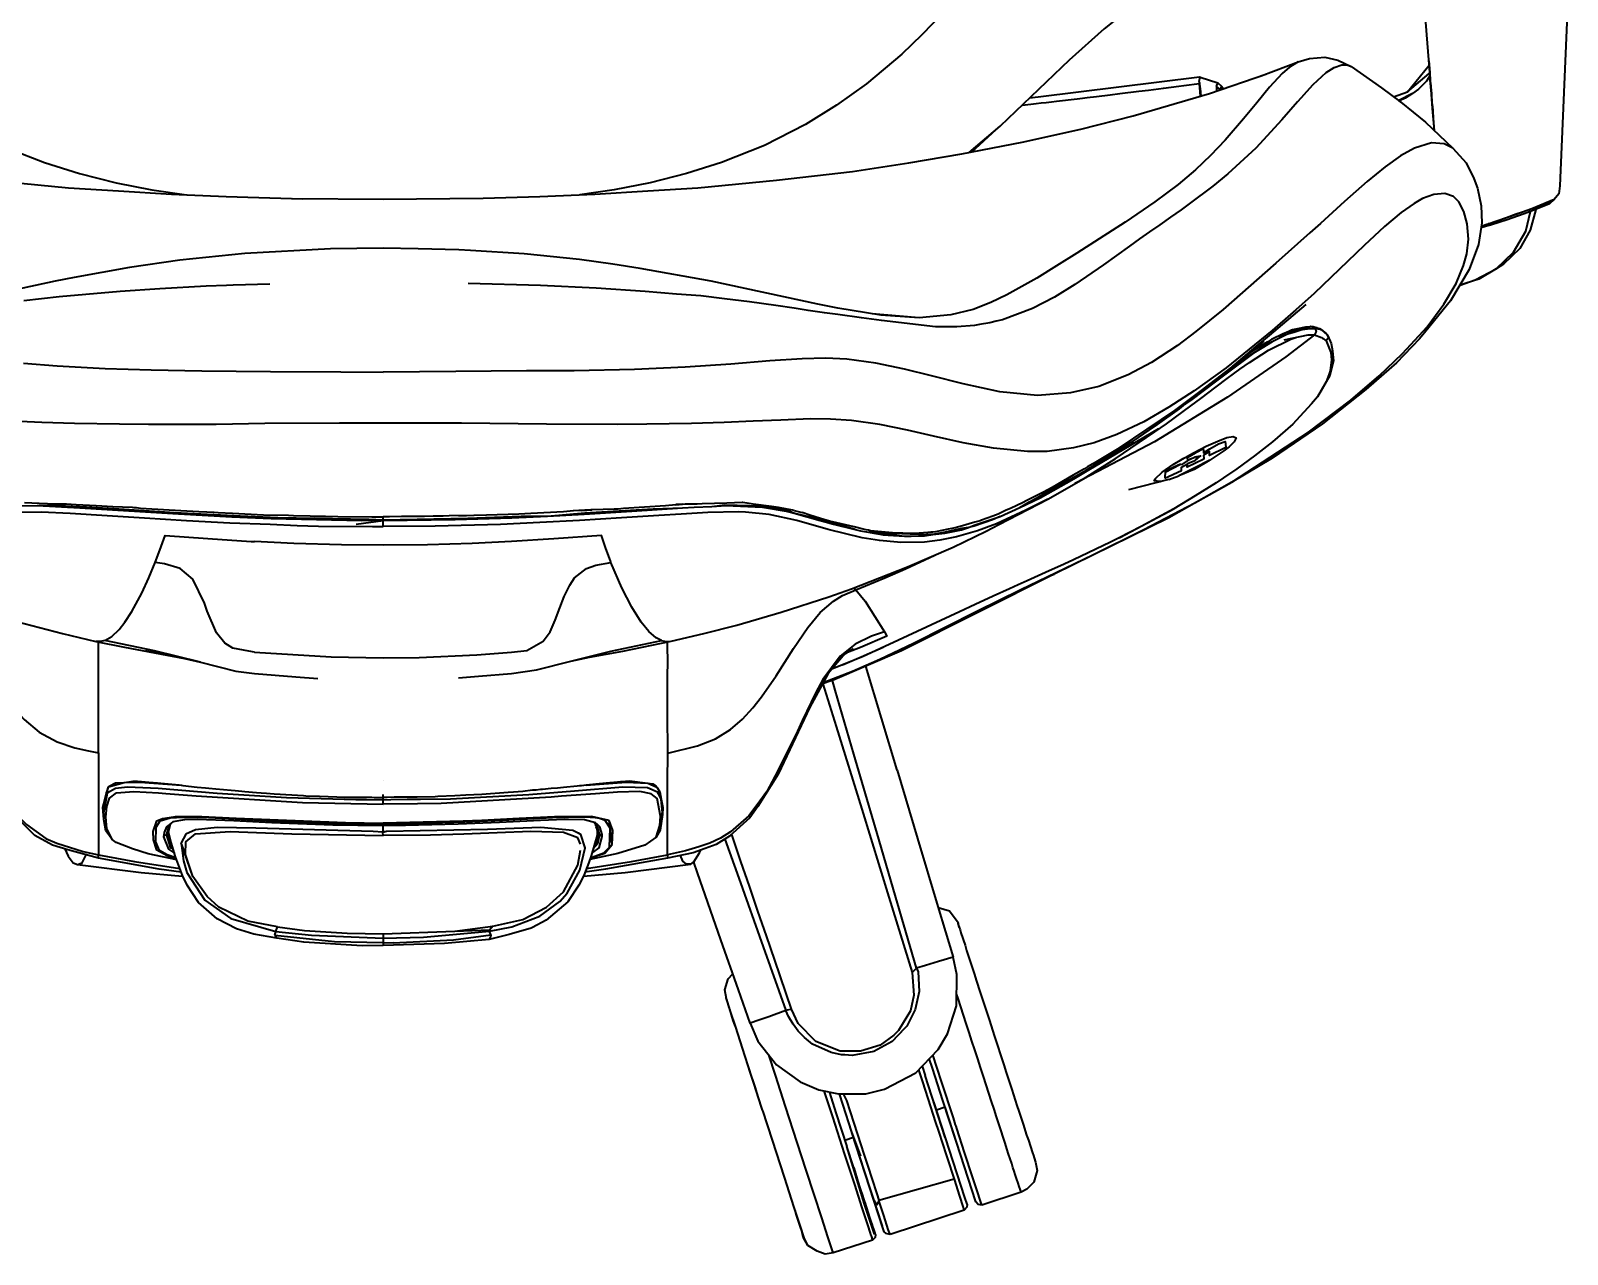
# Model space of a CAD drawing. Header units: inches. Extents: x -374 to 377, y -395 to 394.
# Drawn here: x -111.7 to 243.9, y -395.4 to -112.3 of the extents above; entities that cross this region are included whole.
import ezdxf

# ---------------------------------------------------------------- set-up
doc = ezdxf.new("R2010")
doc.units = ezdxf.units.IN
doc.header["$MEASUREMENT"] = 0
doc.layers.add('Lager 1', color=7, linetype='Continuous')

msp = doc.modelspace()

# ---------------------------------------------------------------- linework, layer by layer
at = {"layer": 'Lager 1', "color": 7, "lineweight": 35}
for points in [[(115.28, -89.48), (108.92, -97.42), (101.81, -105.66), (94.52, -113.24), (89.88, -117.66), (81.7, -124.52), (74.78, -129.51), (67.57, -133.98), (58.1, -138.82), (48.17, -142.76), (40.03, -145.32), (31.61, -147.43), (23.34, -149.06), (15.35, -150.24)], [(143.77, -106.18), (136.68, -111.8), (128.63, -119.05), (112.67, -134.36)], [(213.12, -135.4), (210.68, -104.43)], [(243.87, -108.47), (242.15, -148.17), (241.9, -150.03), (240.84, -151.33)], [(-153.24, -114.87), (-145.38, -121.86), (-138.63, -127.09), (-131.56, -131.82), (-124.17, -136.02), (-116.48, -139.66), (-108.51, -142.77), (-100.39, -145.32), (-91.95, -147.44), (-83.72, -149.05), (-75.69, -150.24)], [(181.62, -119.46), (179.62, -120.71), (177.89, -122.18), (174.96, -125.35), (172, -128.97), (168.97, -132.63), (164.69, -137.59), (161.31, -141.12), (157.8, -144.47), (153.84, -147.81), (148.42, -151.87), (141.54, -156.57), (135.56, -160.43), (130.37, -163.73), (125.7, -166.68), (121.13, -169.49), (114.16, -173.41), (110.45, -175.18), (106.35, -176.76), (101.2, -178.03), (93.91, -178.73)], [(173.04, -122.71), (181.62, -119.46)], [(181.62, -119.46), (184.24, -118.66), (187.76, -118.41), (190.74, -119.05), (193.87, -120.51)], [(183.59, -126.29), (185.06, -124.71), (188.11, -121.9), (189.94, -120.76), (191.68, -120.14), (192.91, -120.14), (193.87, -120.51)], [(193.87, -120.51), (200.88, -125.51), (205.39, -128.78), (211.04, -133.45), (217.42, -139.45)], [(206.93, -126.4), (211.92, -120.26)], [(211.85, -119.26), (212.03, -121.91), (212.03, -121.91), (212.04, -122.06), (212.16, -123.63)], [(-234.5, -122.34), (-221.42, -126.79), (-203.76, -131.98), (-191.67, -135.07), (-178.11, -138.07), (-164.11, -140.77), (-151.89, -142.82), (-138.79, -144.82), (-121.21, -146.84), (-103.01, -148.6), (-91.43, -149.35), (-79.17, -150.09), (-66.48, -150.63), (-48.81, -151.18)], [(-30.18, -151.28), (-7.04, -151.01), (6.12, -150.63), (18.81, -150.09), (31.06, -149.35), (42.65, -148.6), (60.85, -146.84), (78.43, -144.82), (91.52, -142.82), (103.75, -140.77), (117.74, -138.07), (131.3, -135.07), (143.39, -131.98), (161.05, -126.79), (174.14, -122.34)], [(158.76, -123.04), (121.39, -127.65), (119.44, -127.87)], [(158.75, -124.27), (158.71, -123.9), (158.95, -122.99), (162.97, -124.34)], [(158.75, -124.27), (158.78, -124.57), (158.83, -125.16), (158.88, -125.65), (159.04, -127.38)], [(158.75, -124.48), (158.75, -124.27)], [(158.95, -122.99), (158.76, -123.04)], [(158.92, -123.1), (158.76, -123.04)], [(162.68, -125.13), (162.97, -124.34)], [(162.97, -124.34), (163.96, -125.14)], [(206.93, -126.4), (211.93, -122.15), (212.03, -121.91)], [(212.09, -122.73), (211.32, -123.9), (209.43, -125.75), (208.03, -126.76)], [(212.16, -123.63), (212.09, -122.31)], [(212.35, -126.13), (212.16, -123.63)], [(212.17, -123.76), (212.63, -130.28)], [(212.24, -124.23), (212.35, -126.13)], [(117.77, -129.47), (121, -129.1), (122.15, -128.97), (123.31, -128.84), (124.48, -128.7), (125.66, -128.57), (130.48, -128), (131.66, -127.86), (132.75, -127.73), (134.9, -127.47), (138.11, -127.08), (140.29, -126.82), (144.73, -126.27), (146.99, -125.99), (150.44, -125.55), (153.96, -125.11), (155.15, -124.96), (158.75, -124.48)], [(159.03, -127.38), (158.75, -124.48)], [(159.04, -127.38), (158.78, -124.57)], [(163.57, -125.89), (162.68, -125.13)], [(162.68, -125.13), (162.72, -126.22)], [(163.57, -125.89), (163.96, -125.14)], [(163.84, -125.44), (163.57, -125.89)], [(163.96, -125.14), (163.84, -125.44)], [(163.84, -125.44), (164.07, -125.76)], [(163.88, -125.82), (163.84, -125.44)], [(163.96, -125.14), (164.32, -125.68)], [(181.41, -128.75), (182.33, -127.72), (183.59, -126.29)], [(203.66, -127.53), (206.93, -126.4)], [(208.03, -126.76), (204.88, -128.41)], [(208.03, -126.76), (206.33, -127.87), (205.01, -128.47), (205.39, -128.78), (204.98, -128.48)], [(212.35, -125.67), (212.63, -130.28)], [(181.41, -128.75), (177.81, -132.89), (171.81, -139.4), (165.33, -145.38), (161.82, -148.23), (156.41, -152.36), (154.51, -153.69), (152.05, -155.44), (149.59, -157.19), (147.21, -158.81), (144.88, -160.44), (142.59, -162.09), (136.57, -166.42), (129.95, -170.99), (125.19, -173.95), (120.14, -176.55), (113.19, -179.18), (111.74, -179.51), (110.27, -179.86), (107.82, -180.25), (106.7, -180.5), (102.58, -180.8), (97.65, -180.77), (85.16, -179.36), (80.51, -178.7), (75.09, -177.9), (71.98, -177.53), (68.21, -177.03), (64.99, -176.45), (60.71, -175.84), (54.6, -174.97), (48.86, -174.29), (43.38, -173.63), (37.72, -173.2), (30.51, -172.58), (19.16, -171.83), (6.26, -171.23), (-10.51, -170.77)], [(212.63, -130.28), (213.06, -135.35)], [(212.66, -129.65), (212.93, -133.69)], [(112.58, -134.37), (105.35, -140.46)], [(112.58, -134.37), (105.98, -140.34)], [(112.67, -134.36), (112.58, -134.29)], [(217.42, -139.45), (215.42, -138.43), (212.43, -138.2), (208.54, -139.4), (205.26, -141.23), (201.71, -143.74), (197.58, -147.14), (192.32, -151.81), (186.75, -156.85), (184.3, -159.03), (176.42, -166.08), (164.23, -176.78), (157.94, -181.9), (153.66, -185.09), (147.65, -189.06), (142.25, -191.89), (135.47, -194.58), (128.88, -196.09), (121.27, -196.65), (112.59, -195.8), (104.09, -194.01), (96.74, -192.14), (90.46, -190.59), (83.83, -189.18), (77.16, -188.31), (72.3, -188.06), (66.81, -188.18), (59.35, -188.69), (50.31, -189.44), (39.73, -190.13), (28.04, -190.65), (14.07, -190.94), (3.01, -191), (-13.36, -191.15), (-30.18, -191.3)], [(217.42, -139.45), (220.46, -142.85), (222.27, -146.43), (223.12, -148.69), (223.91, -152.77), (224.1, -156.74), (223.31, -161.75), (221.15, -167.52), (216.88, -174.81), (211.18, -181.76), (209.67, -183.53), (204.33, -189.16), (197.29, -195.31), (187.2, -203.25), (175.58, -211.17), (166.25, -216.72)], [(-51.03, -151.11), (-30.18, -151.28)], [(166.25, -216.72), (184, -205.19), (193.8, -197.75), (200.31, -192.16), (205.75, -186.99), (211.43, -180.8), (215.32, -175.52), (218.14, -170.74), (219.85, -166.63), (220.6, -163.89), (221.04, -160.53), (220.74, -156.98), (219.95, -154.08), (218.79, -151.86), (217.54, -150.63), (215.54, -149.91), (213.01, -150.14), (210.39, -151.11), (208.41, -152.25), (205.47, -154.31), (201.6, -157.55), (196.86, -161.94), (191.2, -167.43), (185.3, -173.05), (181.05, -176.89), (175.6, -181.65), (164.9, -190.25), (157.56, -195.6), (151.67, -199.4), (145.87, -202.75), (139.65, -205.7), (134.42, -207.61), (129.6, -208.8), (123.54, -209.61), (118.94, -209.68), (111.1, -208.9), (104.1, -207.61), (97.23, -206.06), (91.16, -204.69), (84.76, -203.41), (78.25, -202.47), (73.4, -202.16), (68.72, -202.11), (61.88, -202.36), (55.47, -202.6), (48.79, -202.9), (41.23, -203.15), (30.83, -203.33), (24.13, -203.42), (7.66, -203.31), (-12.02, -203.11), (-21.61, -203.06), (-30.18, -203.09)], [(240.84, -151.33), (239.75, -152.35), (236.14, -153.78), (233.88, -154.61), (229.94, -156.02)], [(232.04, -154.75), (237.1, -152.85)], [(240.84, -151.33), (235.68, -153.46)], [(235.68, -153.46), (237.1, -152.85)], [(237.1, -152.85), (240.84, -151.33)], [(229.94, -156.02), (226.1, -157.27), (225.15, -157.47), (223.93, -157.84)], [(225.53, -156.96), (232.04, -154.75)], [(232.04, -154.75), (229.17, -155.82), (226.26, -156.8)], [(236.56, -153.62), (235.27, -158.41), (232.86, -162.64), (229.14, -166.32), (227.42, -167.39)], [(227.42, -167.39), (231.41, -163.53), (234.32, -158.62), (235.36, -154.07)], [(235.68, -153.46), (233.51, -154.27), (232.04, -154.75)], [(226.26, -156.8), (224.77, -157.27), (224.4, -157.39), (224.02, -157.51), (223.98, -157.53)], [(223.99, -157.46), (225.53, -156.96)], [(226.26, -156.8), (225.53, -156.96)], [(-30.18, -162.58), (-42.32, -162.73), (-62.18, -163.83), (-77.2, -165.38), (-88.86, -167.08), (-101.65, -169.38), (-106.08, -170.25), (-125.01, -174.3)], [(84.98, -178.07), (75.04, -176.46), (70.47, -175.56), (45.72, -170.25), (29.31, -167.3), (23.02, -166.28), (15.3, -165.21), (2.44, -163.91), (-9.95, -163.1), (-12.65, -163), (-22.07, -162.73), (-30.18, -162.58)], [(-40.51, -170.66)], [(227.42, -167.39), (223.43, -169.74), (219.04, -171.12)], [(219.05, -171.11), (222.56, -169.9), (227.42, -167.39)], [(-56.38, -170.91), (-64.86, -171.17), (-66.43, -171.22), (-71.15, -171.4), (-81.87, -171.98), (-91.03, -172.59), (-98.99, -173.27), (-105.15, -173.84), (-113.32, -174.79)], [(93.91, -178.73), (83.04, -177.75)], [(134.1, -212.47), (140.23, -208.8), (153.03, -200.13), (159.24, -195.54), (165.85, -190.41), (171.89, -185.38), (174.97, -182.79), (183.46, -175.61)], [(93.91, -178.73), (84.98, -178.07)], [(185.05, -180.8), (184.98, -180.81), (184.89, -180.82), (184.8, -180.82), (184.56, -180.75), (184.18, -180.83), (183.32, -180.84), (183.32, -180.84), (181.02, -181.33), (180.32, -181.52), (180.07, -181.58), (180.02, -181.6), (179.42, -181.85), (177.97, -182.49), (177.04, -182.93), (176.68, -183.08), (176.04, -183.39), (175.76, -183.53), (175.51, -183.67), (174.58, -184.23), (173.87, -184.67), (171.51, -186.14), (170.6, -186.72), (168.68, -188.05)], [(182.5, -181.2), (180.72, -181.59)], [(181.97, -181.54), (182.57, -181.41), (184.33, -181.2)], [(182.5, -181.2), (181.97, -181.54)], [(184.33, -181.2), (184.21, -180.89), (182.5, -181.2)], [(184.33, -181.2), (184.74, -181.17), (185.05, -181.21)], [(187.12, -181.59), (186.59, -181.22), (186.3, -181.17), (186.25, -181.16), (185.96, -181.03), (185.28, -180.86), (185.05, -180.8)], [(185.05, -180.8), (185.39, -181.04)], [(185.05, -181.21), (185.39, -181.04)], [(185.05, -181.21), (185.53, -181.22)], [(185.53, -181.22), (185.8, -181.84), (185.37, -182.65)], [(185.39, -181.04), (185.82, -181.28)], [(186.98, -181.5), (186.87, -181.46), (186.69, -181.44), (185.53, -181.22)], [(185.37, -182.65), (178.72, -187.72), (165.23, -197.1), (148.32, -207.37), (130.22, -216.93), (129.92, -217.07)], [(159.09, -197.39), (162.62, -194.67), (165.17, -192.74), (168.1, -190.59), (170.31, -189.04), (174.7, -186.18), (179.87, -183.64), (181.08, -183.25)], [(169.51, -187.36), (173.76, -184.12)], [(175.57, -184.29), (173.67, -185.17), (171.26, -186.91)], [(175.57, -184.29), (173.61, -185.49), (171.26, -186.91)], [(177, -183.54), (175.57, -184.29)], [(179.41, -182.37), (177.91, -183.11), (177, -183.54)], [(177, -183.54), (177.88, -182.85), (179.41, -182.37)], [(178.34, -183.82), (183.91, -182.66), (185.37, -182.65)], [(179.41, -182.37), (180.59, -181.99), (181.97, -181.54)], [(180.72, -181.59), (179.41, -182.37)], [(181.97, -181.54), (180.72, -181.59)], [(188.5, -182.89), (189.26, -184.66), (189.53, -186.31), (189.79, -188.68), (188.92, -192.04), (186.09, -197), (184.7, -198.6)], [(185.37, -182.65), (186.97, -183.23), (187.24, -183.39), (187.51, -183.59), (187.77, -183.82), (188.06, -184.01)], [(188.06, -184.01), (189.15, -186.72), (189.32, -188.46), (189, -190.98), (188.8, -191.64), (188.04, -193.5), (186.85, -195.66)], [(186.98, -181.5), (188.1, -182.34)], [(186.98, -181.5), (188.24, -182.56)], [(188.24, -182.56), (188.6, -183.27), (188.06, -184.01)], [(188.1, -182.34), (188.39, -182.73), (188.5, -182.89)], [(188.5, -182.89), (188.24, -182.56)], [(155.51, -198.65), (157.21, -197.18), (162.61, -193.07), (165.51, -190.85), (167.35, -189.44), (168.43, -188.71), (171.26, -186.91)], [(171.26, -186.91), (168.47, -188.96), (167.02, -190.02), (165.5, -191.2), (162.68, -193.3), (157.01, -197.62), (155.51, -198.65)], [(-113.39, -189.22), (-105.56, -189.8), (-94.51, -190.4), (-83.86, -190.76), (-72.12, -190.94), (-56.25, -191.09), (-39.95, -191.21), (-30.18, -191.3)], [(147.1, -204.68), (149.02, -203.41), (154.11, -199.79), (155.51, -198.65)], [(147.1, -204.68), (148.91, -203.22), (154.71, -199.04), (155.51, -198.65)], [(151.12, -203.25), (156.79, -199.07), (159.09, -197.39)], [(184.7, -198.6), (181.14, -202.49)], [(-30.18, -203.09), (-40.24, -203.07), (-57.51, -203.18), (-68.77, -203.37), (-84.49, -203.42), (-91.19, -203.33), (-101.56, -203.15), (-109.18, -202.9), (-115.9, -202.6)], [(181.14, -202.49), (180.39, -203.3), (175.68, -207.41)], [(123.67, -220.67), (131.89, -215.94), (139.25, -211.31), (148.4, -205.12), (151.12, -203.25)], [(149.31, -204.39), (129.67, -216)], [(143.38, -207.22), (147.1, -204.68)], [(154.72, -211.43), (157.41, -209.99), (160.31, -208.44), (162.97, -207.22), (165.12, -206.38), (166.52, -206.14), (167.22, -206.45), (166.76, -207.38), (165.61, -208.57), (164.4, -209.51), (161.14, -211.63)], [(131.2, -215.05), (133.38, -213.77), (140.53, -209.19), (143.38, -207.22)], [(132.69, -213.85), (140.5, -208.92), (143.38, -207.22)], [(159.68, -209.23), (159.67, -209), (157.79, -210.06)], [(159.68, -209.23), (159.7, -209.94), (161.19, -209.05), (163.18, -207.88), (164.73, -207.32), (164.8, -207.87), (164.83, -208.74)], [(164.83, -208.74), (161.04, -210.6), (161.09, -209.64), (159.71, -210.48)], [(175.68, -207.41), (171.5, -210.64), (167.42, -213.64)], [(134.1, -212.47), (132.87, -213.19), (132.14, -213.62), (129.52, -215.15), (124.68, -217.97), (122.66, -219.02), (118.65, -221.1), (117.93, -221.47), (114.99, -222.8), (114.02, -223.25), (112.93, -223.75), (112.14, -224.11), (110.9, -224.6), (108.32, -225.56), (108.03, -225.66), (106.79, -226.01), (103.41, -227.03), (103.07, -227.11), (102.19, -227.33), (101.47, -227.48), (100.58, -227.63), (97.69, -228.2), (97.03, -228.29), (96.61, -228.35), (95.93, -228.4), (92.85, -228.6), (90.12, -228.56), (89.2, -228.53), (87.7, -228.44), (82.6, -227.98), (82.15, -227.88), (81.59, -227.76), (80.9, -227.6), (78.83, -227.11), (73.84, -225.94), (73.17, -225.78), (72.93, -225.72), (72.04, -225.45), (68.55, -224.36), (66.81, -223.78)], [(148.47, -215.95), (150.14, -214.45), (152.67, -212.63), (154.72, -211.43)], [(150.77, -215.78), (154.59, -214.08), (154.61, -213.24), (156, -212.5)], [(150.79, -214.46), (154.33, -212.55)], [(154.33, -212.55), (150.79, -214.22)], [(161.14, -211.63), (157.5, -213.79), (153.99, -215.27)], [(161.14, -211.63), (157.53, -213.51), (153.99, -215.27)], [(154.33, -212.55), (154.75, -212.65), (156.71, -211.37)], [(157.79, -210.06), (154.72, -211.43)], [(159.74, -211.39), (155.91, -213.24), (156, -212.5)], [(157.79, -210.06), (155.93, -211.1)], [(155.94, -210.89), (155.93, -211.1)], [(155.93, -211.1), (155.95, -211.74), (156.71, -211.37)], [(157.74, -210.85), (158.29, -210.82), (159, -210.61), (158.18, -211.27), (157.68, -211.77), (156, -212.5)], [(156.64, -211.4), (157.74, -210.85), (159, -210.61), (157.68, -211.77)], [(159.71, -210.48), (159.74, -211.17), (159.74, -211.39)], [(117.19, -222.63), (121.86, -220.37), (129.67, -216)], [(119.43, -221.28), (132.69, -213.85)], [(119.43, -221.28), (121.69, -220.19), (129.68, -215.7), (131.2, -215.05)], [(123.51, -238.64), (134.11, -233.54), (145.9, -227.69), (157.66, -221.53), (166.25, -216.72)], [(166.25, -216.72), (151.67, -225.01), (125.16, -238.05)], [(129.67, -216), (131.2, -215.05)], [(131.2, -215.05), (132.69, -213.85)], [(151.66, -216.09), (142.34, -218.48)], [(148.21, -216.44), (148.47, -215.95)], [(148.21, -216.44), (148.36, -216.34)], [(149.84, -216.55), (148.21, -216.44)], [(148.47, -215.95), (148.36, -216.34)], [(148.36, -216.34), (149.84, -216.55)], [(150.79, -214.22), (150.77, -215.78)], [(151.66, -216.09), (153.99, -215.27)], [(162.59, -216.89), (157.78, -219.93), (152.83, -222.88)], [(167.42, -213.64), (164.33, -215.72), (162.59, -216.89)], [(-182.67, -221.4), (-172.7, -226.57), (-169.78, -228.07), (-162.1, -231.77), (-151.58, -236.36), (-138.61, -241.43), (-133.33, -243.27), (-122.31, -246.86), (-114.97, -249.01), (-104.39, -251.79), (-96.62, -253.63)], [(-114.88, -222.25), (-110.24, -222.14)], [(-114.61, -223.7), (-109.28, -223.64), (-102.55, -223.94), (-94, -224.45), (-85.37, -225.03), (-75.7, -225.59), (-65.6, -226.15), (-56.3, -226.5), (-50.06, -226.77), (-45.09, -226.89), (-32.66, -227), (-30.18, -227.01)], [(-113.19, -221.42), (-109.76, -221.6)], [(-110.24, -222.14), (-100.33, -222.66)], [(-110.24, -222.14), (-105.27, -222.17)], [(-109.76, -221.6), (-107.81, -221.67), (-104.97, -221.75), (-103.43, -221.77), (-102.35, -221.84), (-101.2, -221.88), (-96.59, -222.18), (-92.72, -222.38), (-88.26, -222.56), (-87.89, -222.58), (-87.27, -222.64), (-86.3, -222.73), (-79.64, -223.17), (-75.6, -223.39), (-72.8, -223.5), (-70.93, -223.59), (-69.49, -223.67), (-69.29, -223.68), (-68.34, -223.76), (-65.05, -223.92), (-57.81, -224.28), (-52.08, -224.4), (-50.89, -224.43), (-47.08, -224.55), (-46.12, -224.58), (-43.79, -224.63), (-43.53, -224.64), (-40.61, -224.66), (-32.76, -224.73), (-31.73, -224.74), (-30.85, -224.75), (-30.18, -224.75)], [(-105.27, -222.17), (-98.84, -222.48), (-90.09, -223.01), (-78.44, -223.75), (-63.25, -224.53), (-54.52, -224.91), (-33.49, -225.32), (-30.16, -225.47)], [(-100.33, -222.66), (-105.27, -222.17)], [(-100.33, -222.66), (-88.98, -223.39), (-77.51, -224.1), (-65.16, -224.74), (-56.09, -225.13), (-35.12, -225.59), (-30.16, -225.47)], [(52.13, -223.63), (45.01, -223.78), (38.84, -224.18), (33.61, -224.45), (24.99, -225.03), (15.32, -225.59), (6.09, -226.09), (-3.01, -226.51), (-18.11, -226.91), (-30.18, -227.01)], [(13.88, -223.4), (11.61, -223.59), (4.05, -224.01), (1.25, -224.15)], [(7.89, -224.58), (16.48, -223.83), (32.33, -222.88)], [(7.89, -224.58), (16.4, -224.14), (27.41, -223.48)], [(17.94, -223.16), (15.12, -223.31), (13.85, -223.4)], [(15.8, -223.31), (13.85, -223.4)], [(17.94, -223.16), (15.8, -223.31)], [(37.57, -221.96), (35.17, -222.19), (25.5, -222.87), (24.21, -222.96), (23.28, -223), (20.73, -223.08), (18.15, -223.17), (18.15, -223.17), (18.15, -223.17), (17.94, -223.16)], [(27.41, -223.48), (39.14, -222.7)], [(27.41, -223.48), (32.33, -222.88)], [(32.33, -222.88), (39.14, -222.7)], [(36.53, -253.56), (44.03, -251.79), (51.73, -249.82), (61.95, -246.86), (72.96, -243.27), (78.24, -241.43), (91.22, -236.36), (101.74, -231.77), (109.42, -228.07), (112.34, -226.57), (123.67, -220.67)], [(54.01, -221.59), (53.09, -221.44), (52.89, -221.43), (49.34, -221.6), (43.65, -221.78), (42.5, -221.8), (40.79, -221.81), (40.33, -221.81), (39.71, -221.82), (37.76, -221.93), (37.57, -221.96)], [(37.57, -221.96), (39.14, -221.86)], [(39.14, -221.86), (37.76, -221.93)], [(39.14, -222.7), (41.81, -222.54), (45.9, -222.36)], [(45.9, -222.36), (48.9, -222.02), (57.41, -222.25)], [(45.9, -222.36), (49.15, -222.17)], [(49.15, -222.17), (57.66, -222.55), (63.14, -223.45), (65.51, -224.06)], [(49.15, -222.17), (57.41, -222.25)], [(123.67, -220.67), (118.6, -223.25), (111.77, -226.39), (110.92, -226.67), (107.35, -227.97), (102.52, -229.37), (98.68, -230.15), (95.12, -230.6), (89.53, -230.72), (88.84, -230.64), (84.68, -230.28), (80.66, -229.61), (72.83, -227.69), (65.61, -225.61), (59.21, -224.21), (53.73, -223.68), (52.13, -223.63)], [(64.93, -223.3), (64.64, -223.24), (63.32, -222.97), (61.37, -222.57), (59.69, -222.37), (55.44, -221.8), (54.1, -221.6), (54.01, -221.59)], [(57.41, -222.25), (62.96, -223.09), (65.51, -224.06)], [(64.93, -223.3), (65.91, -223.52), (66.81, -223.78)], [(112.63, -224.66), (117.19, -222.63)], [(117.19, -222.63), (119.43, -221.28)], [(152.83, -222.88), (145.28, -227.01), (140.2, -229.59), (140.35, -229.52), (138.19, -230.62)], [(140.35, -229.52), (152.83, -222.88)], [(-36.43, -226.44), (-30.16, -225.59)], [(-9.1, -224.42), (-14.87, -224.57), (-16.23, -224.6), (-18.57, -224.64), (-20.57, -224.72), (-24.4, -224.72), (-25.88, -224.72), (-28.71, -224.74), (-30.18, -224.75)], [(-30.16, -225.47), (-30.18, -224.77), (-30.18, -224.75)], [(-30.18, -227.01), (-30.16, -225.59)], [(-30.16, -225.47), (-10.56, -225.05), (1.82, -224.59), (7.89, -224.58)], [(-30.16, -225.59), (-13.51, -225.39), (-0.35, -224.98), (7.89, -224.58)], [(-30.16, -225.59), (-30.16, -225.47)], [(-9.1, -224.42), (-12.65, -224.58)], [(1.25, -224.15), (-6.26, -224.4), (-9.2, -224.43)], [(72.14, -225.9), (70.99, -225.35), (65.51, -224.06)], [(65.51, -224.06), (71, -225.59), (72.14, -225.9)], [(72.14, -225.9), (74.08, -226.49), (79.04, -227.69)], [(79.04, -227.69), (74, -226.25), (72.14, -225.9)], [(97.04, -228.85), (99.82, -228.58), (103.65, -227.74), (105.27, -227.25)], [(103.66, -227.5), (99.93, -228.33), (97.04, -228.85)], [(105.27, -227.25), (103.66, -227.5)], [(105.27, -227.25), (106.62, -226.67), (112.63, -224.66)], [(112.63, -224.66), (110.84, -225.47), (106.58, -226.92), (105.27, -227.25)], [(-82.92, -235.3), (-81.86, -232.45), (-80.64, -229.07), (-70.75, -229.81), (-60.67, -230.45), (-59.92, -230.46)], [(-30.18, -231.34), (-39.77, -231.26), (-50.83, -230.92), (-59.92, -230.46)], [(-0.44, -230.5), (-9.59, -230.92), (-19.93, -231.28), (-30.18, -231.34)], [(22.57, -235.36), (22.43, -234.95), (21.36, -232.07), (20.34, -229.05), (9.35, -229.89), (-0.44, -230.5)], [(79.04, -227.69), (80.34, -228), (81.7, -228.27)], [(81.7, -228.27), (84.05, -228.41)], [(81.7, -228.27), (83.83, -228.65), (85.63, -228.9)], [(84.05, -228.41), (85.63, -228.9)], [(84.05, -228.41), (95.67, -228.84)], [(84.05, -228.41), (90.53, -229.25)], [(85.63, -228.9), (86.73, -229.01)], [(86.73, -229.01), (88.02, -228.92)], [(86.73, -229.01), (87.92, -229.12), (90.53, -229.25)], [(90.53, -229.25), (92.04, -229.22), (94.19, -229.2), (95.12, -229.13)], [(95.67, -228.84), (95.12, -229.13)], [(95.12, -229.13), (97.04, -228.85)], [(97.04, -228.85), (95.67, -228.84)], [(138.19, -230.62), (129.58, -234.71), (127.43, -235.71), (123.15, -237.66), (118.92, -239.56), (116.83, -240.5), (114.77, -241.42), (111.01, -243.09), (106.88, -245.02)], [(79.22, -241.69), (85.92, -238.91), (90.7, -236.8), (97.51, -233.63), (97.8, -233.49)], [(-94.6, -253.38), (-92.93, -252.44), (-91.26, -250.82), (-89.96, -249.16), (-88.3, -246.64), (-86.01, -242.41), (-84.38, -238.85), (-82.92, -235.3)], [(-59.93, -256.1), (-61.21, -255.87), (-64.94, -255.17), (-66.82, -254.04), (-68.74, -251.65), (-70.86, -246.59), (-71.53, -244.73), (-74.18, -239.2), (-77.13, -236.71), (-80.73, -235.66), (-82.92, -235.3)], [(-0.43, -256.08), (3.12, -255.68), (6.9, -253.54), (8.52, -251.36), (9.67, -248.68), (10.74, -245.85), (11.75, -243.2), (13.02, -240.58), (14.15, -238.85), (16.91, -236.74), (19.08, -235.95), (22.57, -235.36)], [(34.24, -253.36), (33, -252.74), (31.32, -251.28), (29.57, -249.16), (27.38, -245.7), (25.06, -241.18), (22.57, -235.36)], [(125.16, -238.05), (89.77, -255.79), (73.81, -262.61), (73.81, -262.61), (73.73, -262.64), (71.52, -263.42)], [(123.51, -238.64), (125.16, -238.05)], [(-139.58, -241.67), (-138.84, -241.97), (-134.93, -243.9), (-131.77, -246.48), (-128.52, -250.35), (-126.17, -253.79), (-123.69, -257.62), (-119.03, -264.67), (-116.27, -268.34), (-113.27, -271.67), (-109.79, -274.57), (-105.57, -276.83), (-101.48, -278.23), (-98.33, -278.95), (-97.18, -279.15), (-96.04, -279.39)], [(35.69, -279.43), (42.59, -277.76), (46.75, -276.11), (50.22, -273.95), (53.02, -271.56), (55.37, -268.97), (57.42, -266.39), (60.76, -261.56), (64.82, -255.26), (68.15, -250.36), (70.97, -246.94), (74.03, -244.27), (76.18, -242.98), (79.22, -241.69)], [(71.68, -263.12), (78.45, -260.47), (84.8, -257.74), (92.58, -254.02), (107.27, -246.62), (117.39, -241.6), (123.51, -238.64)], [(78.7, -241.25), (79.22, -241.69)], [(79.22, -241.69), (81.38, -244.27), (85.89, -251.38)], [(106.88, -245.02), (103.21, -246.72), (89.13, -253.34)], [(-146.25, -251.39), (-143.18, -252.37), (-138.84, -254.54), (-135.82, -257.17), (-133.17, -260.64), (-130.83, -264.56), (-129.98, -266.18), (-127.21, -271.94), (-125.28, -276.07), (-122.48, -281.81), (-121.63, -283.42), (-119.89, -286.63), (-119.43, -287.42), (-119.03, -288.25), (-114.98, -293.7), (-112.67, -296), (-108.21, -299.2), (-105.66, -300.3), (-99.61, -302.23), (-96.04, -302.97)], [(85.89, -251.38), (82.88, -252.36), (79.04, -254.2), (75.57, -257.04), (71.63, -262.39), (70, -265.45), (66.83, -271.97), (65.7, -274.4), (61.29, -283.42), (59.86, -286.04), (58.6, -288.34), (57.04, -290.59), (54.46, -293.93), (50.19, -297.65), (47.89, -299.11), (45.41, -300.29), (42.91, -301.17), (39.82, -302.08), (35.68, -302.98)], [(85.89, -251.38), (86.44, -252.36), (80.33, -254.97), (77.3, -256.14)], [(-96.05, -303.78), (-103.12, -301.84), (-106.69, -300.77), (-110.73, -298.53), (-116.49, -292.82), (-121.84, -283.99), (-130.97, -264.69), (-135.35, -258.27), (-139.71, -254.61)], [(-94.6, -253.38), (-95.54, -253.63), (-96.62, -253.63)], [(-96.62, -253.63), (-90.05, -254.94), (-76.11, -257.56)], [(-96.04, -279.39), (-96.04, -274.62), (-96.04, -268.21), (-96.04, -262.17), (-96.05, -257.94), (-96.05, -255.79), (-96.04, -253.75)], [(-72.4, -258.38), (-77.78, -257.11), (-83.05, -255.79), (-94.6, -253.38)], [(-76.11, -257.56), (-79.08, -256.98), (-85.19, -255.76)], [(13.24, -258.14), (22.51, -255.84), (34.24, -253.36)], [(13.24, -258.14), (17.59, -257.25), (25.33, -255.82), (36.53, -253.56)], [(34.24, -253.36), (35.27, -253.64), (36.53, -253.56)], [(35.69, -279.43), (35.68, -270.23), (35.68, -262.11), (35.69, -257.89), (35.68, -255.13), (35.68, -253.73)], [(89.13, -253.34), (80.74, -257.15), (76.15, -259.01)], [(76.15, -259.01), (80.46, -257.2), (85.52, -254.96)], [(78.63, -255.27), (76.67, -256.55)], [(-76.11, -257.56), (-72.4, -258.38)], [(-72.4, -258.38), (-64.22, -260.51), (-59.93, -261.06)], [(-59.93, -256.1), (-42.2, -257.16), (-30.18, -257.38)], [(-30.18, -257.38), (-21.82, -257.31), (-8.51, -256.7), (-0.43, -256.08)], [(-0.43, -261.03), (5.32, -260.17), (13.24, -258.14)], [(76.8, -256.4), (72.84, -260.99), (68.58, -268.85), (61.26, -284.32), (56.59, -291.83), (54.67, -294.43), (50.03, -298.65), (46.92, -300.59), (44.36, -301.56), (41.59, -302.53), (35.68, -303.8)], [(76.15, -259.01), (73.71, -259.99)], [(88.77, -283.42), (81.56, -259.3)], [(-59.93, -261.06), (-50.33, -261.81), (-45.25, -262.19)], [(-12.69, -262), (-8.09, -261.64), (-0.43, -261.03)], [(74.48, -264.91), (73.81, -262.61), (73.73, -262.64), (73.81, -262.61)], [(71.62, -263.39), (74.68, -273.26), (80.61, -292.45), (86.89, -312.81), (92.23, -330.21)], [(93.27, -329.21), (88.87, -314.19), (84.15, -298.02), (78.78, -279.67), (74.48, -264.91)], [(-96.04, -279.39), (-96.04, -285.09), (-96.04, -290.91), (-96.04, -298.88)], [(35.68, -302.98), (35.68, -296.87), (35.68, -286), (35.69, -279.43)], [(88.77, -283.42), (93.49, -299.21), (98.2, -314.95), (101.73, -326.66)], [(-95.04, -292.07), (-94.15, -288.67), (-94.06, -288.25), (-93.71, -287.24)], [(-95.04, -292.07), (-93.71, -287.24)], [(-30.18, -290.33), (-34.04, -290.28), (-36.51, -290.29), (-52.55, -289.82), (-68.56, -288.77), (-82.26, -287.63), (-89.34, -287.33), (-92.07, -287.65), (-94.04, -288.74), (-94.87, -293.25)], [(-93.71, -287.24), (-90.07, -286.26)], [(-93.71, -287.24), (-93.53, -287.14)], [(-93.53, -287.14), (-92.09, -286.33), (-90.07, -286.26)], [(-90.07, -286.26), (-88.02, -285.98), (-87.02, -285.98), (-86.9, -285.99)], [(-90.07, -286.26), (-86.39, -286.2), (-76.91, -286.88), (-76.49, -286.91)], [(-76.49, -286.91), (-73.22, -287.33)], [(-73.22, -287.33), (-71.26, -287.51), (-70.51, -287.57), (-68.86, -287.71), (-65.36, -288.06), (-64.38, -288.14), (-62.86, -288.28), (-62.15, -288.34), (-59.5, -288.55), (-58.42, -288.63), (-57.19, -288.73), (-55.36, -288.88)], [(-30.18, -285.75), (-30.18, -285.75)], [(34.22, -290.09), (33.77, -289.26), (33.34, -288.47), (31.02, -287.46), (25.31, -287.37), (14.12, -288.28), (3.56, -289.11), (-14.6, -290.11), (-21.48, -290.22), (-24.63, -290.19), (-28.37, -290.29), (-30.18, -290.33)], [(26.93, -285.98), (24.85, -286.1), (24.74, -286.11), (24.1, -286.15), (21.46, -286.39), (19.81, -286.55), (16.82, -286.87), (15.75, -286.99), (15.57, -287.01), (15.32, -287.03), (14.72, -287.09), (11.61, -287.4), (10.21, -287.54), (8.76, -287.66), (6.73, -287.86), (6.27, -287.9), (5.25, -288), (4.43, -288.06)], [(26.93, -285.98), (27.44, -285.96), (31.12, -286.42)], [(31.12, -286.42), (32.22, -286.57), (32.91, -287.03), (33.21, -287.3)], [(31.12, -286.42), (33.21, -287.3)], [(33.21, -287.3), (33.9, -288.39), (34.22, -290.09)], [(-94.34, -294.29), (-94.14, -291.78), (-93.49, -289.85), (-91.89, -288.67), (-87.84, -288.35), (-82.18, -288.67), (-80.45, -288.78), (-73.45, -289.36), (-48.85, -290.91), (-30.18, -291.3)], [(-55.36, -288.88), (-48.56, -289.28), (-48.04, -289.31), (-44.9, -289.45), (-40.89, -289.57), (-39.2, -289.62), (-37.53, -289.67), (-32.79, -289.68)], [(-32.79, -289.68), (-32.21, -289.69), (-30.18, -289.72)], [(4.43, -288.06), (2.16, -288.32), (-0.01, -288.49), (-1.25, -288.58), (-7.31, -289.05), (-11.05, -289.21), (-13.6, -289.33), (-17.5, -289.53), (-18.15, -289.57), (-22.27, -289.62), (-23.92, -289.63), (-25.26, -289.65), (-27.22, -289.67), (-27.57, -289.68), (-29.2, -289.71), (-30.18, -289.72)], [(33.99, -294.08), (33.23, -289.97), (31.89, -288.87), (29.25, -288.37), (24.11, -288.5), (18.99, -288.86), (11.12, -289.42), (8.74, -289.65), (-16.71, -291.1), (-22.17, -291.16), (-30.18, -291.3)], [(-30.18, -290.33), (-30.18, -289.03)], [(-30.18, -291.3), (-30.18, -290.33)], [(34.22, -290.09), (34.53, -292.05)], [(34.48, -293.26), (34.22, -290.09)], [(-94.81, -294.78), (-95.04, -292.07)], [(-94.87, -293.25), (-95.04, -292.07)], [(-94.81, -294.78), (-94.87, -293.25)], [(-94.34, -294.29), (-94.87, -293.25)], [(-92.88, -299.44), (-94.3, -297.43), (-94.81, -294.78)], [(-92.88, -299.44), (-94.09, -296.9), (-94.34, -294.29)], [(-78.05, -303.83), (-80.15, -303.21), (-82.54, -301.89), (-83.32, -299.49), (-83.39, -297.57), (-82.55, -295.14), (-81.19, -294.56), (-78.18, -294.12), (-72.14, -294.12), (-64.18, -294.53), (-38.89, -295.54), (-30.19, -295.63)], [(-78.12, -303.68), (-80.14, -303.01), (-81.89, -301.99), (-82.79, -300), (-82.71, -296.62), (-81.77, -295.1), (-79.42, -294.44), (-76.52, -294.27), (-72.12, -294.31), (-65.97, -294.58), (-54.36, -295.22), (-43.12, -295.64), (-38.81, -295.74), (-29.38, -295.84)], [(-30.2, -296.29), (-41.82, -296.09), (-55.91, -295.57), (-64.71, -295.12), (-73.09, -294.82), (-76.14, -294.92), (-78.81, -295.37), (-79.21, -295.68), (-79.23, -295.71), (-79.32, -295.77), (-80.26, -296.52), (-80.8, -297.83), (-80.99, -298.81)], [(22.16, -295.07), (18.03, -294.09), (9.47, -294.2), (1.33, -294.61), (-3, -294.84), (-7.32, -295.05), (-11.65, -295.23), (-30.19, -295.63)], [(22.41, -296.8), (21.26, -295.03), (19.91, -294.62), (18.94, -294.45), (16.48, -294.26), (9.06, -294.4), (-2.53, -295.03), (-11.29, -295.43), (-24.17, -295.81), (-25.88, -295.8), (-29.38, -295.84)], [(20.53, -298.73), (20.52, -298.28), (19.95, -296.55), (19.41, -295.97), (18.97, -295.61), (16.44, -294.91), (11.83, -294.81), (6.23, -295.02), (-3.25, -295.48), (-12.81, -295.91), (-24.96, -296.22)], [(22.82, -300.62), (22.97, -297.34), (22.16, -295.07)], [(22.41, -296.8), (22.16, -295.07)], [(33, -298.87), (33.85, -296.22), (33.99, -294.08)], [(34.53, -292.05), (34.52, -293.64), (33.95, -297.28)], [(34.48, -293.26), (33.95, -297.28)], [(33.99, -294.08), (34.48, -293.26)], [(34.53, -292.05), (34.48, -293.26)], [(-80.32, -298.22), (-80.99, -298.81)], [(-79.68, -296.06), (-80.32, -298.22)], [(-79.26, -301.42), (-80.32, -298.22)], [(-80.14, -297.61), (-79.26, -301.42)], [(-54.79, -322.3), (-60.07, -321.38), (-64.11, -320.1), (-68.58, -317.78), (-72.89, -314.01), (-75.52, -310.04), (-76.63, -307.78), (-78.18, -303.47), (-79.23, -300.17), (-79.84, -297.7), (-79.36, -295.9), (-79.23, -295.71)], [(-30.22, -297.73), (-32.47, -297.62), (-59.6, -296.81), (-68.6, -296.67), (-73.59, -297.2), (-75.81, -298.18), (-76.9, -300.22)], [(-75.91, -302.94), (-75.79, -299.97), (-73.61, -298.13), (-65.57, -297.59), (-51.31, -298.11), (-30.18, -298.54)], [(-30.22, -297.73), (-29.41, -297.55), (-5.99, -297.06), (6.3, -296.62), (13.76, -297.29), (14.38, -297.58), (15, -297.9), (15.6, -298.27)], [(-30.18, -298.54), (-30.22, -297.73)], [(-30.2, -296.29), (-30.21, -297.56), (-29.41, -297.55)], [(-24.96, -296.22), (-26.63, -296.19), (-30.2, -296.29)], [(-29.38, -295.84), (-30.19, -295.63)], [(15.53, -300.5), (14.9, -299.09), (11.55, -297.82), (3.99, -297.6), (-3.81, -297.88), (-11.48, -298.19), (-19.22, -298.42), (-30.18, -298.54)], [(19.35, -297.22), (19.37, -298.22), (19.35, -298.46), (17.99, -303.24), (17.41, -304.78), (16.27, -307.77), (15.15, -310.04), (12.57, -313.91), (7.58, -318.13)], [(15.35, -306.54), (16.57, -301.35), (15.6, -298.27)], [(17.81, -303.71), (18.2, -303.57), (20.9, -302.52), (22.19, -301.19), (22.41, -296.8)], [(18.78, -295.62), (19.05, -295.97), (19.08, -296.16)], [(19.35, -297.26), (19.35, -297.22), (19.26, -296.88), (19.16, -296.5), (19.08, -296.2), (19.08, -296.2), (19.08, -296.16)], [(19.94, -298.24), (19.28, -295.86)], [(19.41, -300.45), (19.83, -297.83)], [(19.94, -298.24), (19.41, -300.45)], [(20.53, -298.73), (19.94, -298.24)], [(22.82, -300.62), (22.41, -296.8)], [(33.95, -297.28), (33, -298.87)], [(50.68, -298.77), (50.53, -298.33), (50.03, -298.65), (50.49, -298.23)], [(-103.84, -301.62), (-103.05, -303.31), (-101.91, -304.82), (-100.87, -305.24)], [(-96.04, -298.88), (-96.04, -302.97)], [(-77.94, -304.16), (-84.51, -302.75), (-88.19, -301.64), (-91.91, -300.14), (-92.88, -299.44)], [(-80.99, -298.81), (-79.85, -301.71), (-78.46, -302.6)], [(-79.59, -300), (-79.05, -300.72)], [(-78.77, -301.61), (-79.26, -301.42)], [(-76.9, -300.22), (-76.39, -304.4), (-75.56, -307.05), (-71.45, -313.45), (-65.43, -317.76), (-54.96, -320.72)], [(-75.91, -302.94), (-76.9, -300.22)], [(-74.19, -308.03), (-76.9, -300.22)], [(-4.77, -319.51), (2.18, -317.99), (7.68, -315.09), (11.57, -311.53), (14.91, -305.35), (15.49, -301.91)], [(33, -298.87), (30.39, -300.77), (24.19, -302.68), (17.66, -304.11)], [(17.81, -303.72), (21.14, -302.63), (22.82, -300.62)], [(18.37, -302.47), (19.82, -301.38), (20.53, -298.73)], [(19.41, -300.45), (18.46, -301.58)], [(19.6, -299.25), (19.16, -300.17), (18.72, -300.68)], [(41.08, -305.12), (41.75, -304.64), (43.09, -302.54), (43.33, -301.92)], [(48.89, -299.35), (52.14, -308.43), (57.82, -324.27), (63.05, -339.04)], [(54.62, -310.28), (52.65, -304.52), (50.68, -298.77)], [(-100.87, -305.24), (-99.81, -304.81), (-98.86, -303.01)], [(-100.87, -305.24), (-86.17, -307.06), (-76.56, -307.93)], [(-96.05, -303.78), (-96.04, -302.97)], [(-76.91, -307), (-82.02, -306.28), (-96.05, -303.78)], [(-96.04, -302.97), (-87.67, -304.54), (-77.2, -306.19)], [(-74.19, -308.03), (-75.91, -302.94)], [(16.19, -307.93), (25.83, -307.06), (41.08, -305.12)], [(35.68, -303.8), (21.32, -306.3), (20.81, -306.38), (16.55, -307.03)], [(16.87, -306.19), (27.3, -304.54), (35.68, -302.98)], [(18.18, -302.58), (18.37, -302.47)], [(35.68, -302.98), (35.68, -303.8)], [(41.08, -305.12), (40.06, -305.17), (39.18, -304.49), (38.62, -303.17)], [(54.76, -341.93), (52.08, -334.24), (48, -322.63), (42.56, -307.13), (41.71, -304.71), (41.75, -304.64), (41.7, -304.68)], [(-54.58, -319.66), (-61.45, -318.35), (-68.19, -315.09), (-70.89, -312.62), (-74.19, -308.03)], [(-5.57, -320.69), (-0.4, -319.68), (6.12, -317.17), (10.73, -313.78), (12.41, -311.85), (15.35, -306.54)], [(58.53, -321.73), (56.57, -316), (54.62, -310.28)], [(98.28, -315.2), (100.92, -315.95), (102.88, -318.68)], [(-54.96, -320.72), (-54.58, -319.66)], [(-54.58, -319.66), (-48.39, -320.49), (-38.45, -321.16), (-30.16, -321.3)], [(-13.58, -320.66), (-4.77, -319.51)], [(-4.77, -319.51), (-5.5, -320.36)], [(7.58, -318.13), (4.43, -319.83), (4.06, -319.95), (4.06, -319.94), (-1.01, -321.46)], [(102.88, -318.68), (102.84, -318.87), (102.91, -319.11), (103.35, -320.36), (103.52, -321.01), (104.53, -323.88), (104.87, -325.15), (105.69, -327.69), (106.66, -330.68), (107.1, -332.02), (108.03, -334.85), (109.55, -339.52), (110.13, -341.34), (111.24, -344.78), (113.47, -351.63), (114.03, -353.34), (115.33, -357.33), (116.51, -360.98), (116.95, -362.32), (117.92, -365.32), (118.74, -367.85), (119.17, -369), (120.09, -371.99), (120.31, -372.58), (120.7, -373.88), (120.78, -374.12), (121.2, -376.06), (120.42, -378.74), (118.78, -380.41), (117.46, -381.08)], [(103.15, -319.79), (102.88, -318.68)], [(-55.21, -321.58), (-54.96, -320.72)], [(-55.21, -321.58), (-41.44, -323.04), (-30.18, -323.26)], [(-54.79, -322.3), (-55.21, -321.58)], [(-54.96, -320.72), (-46.76, -321.61), (-30.19, -322.3)], [(-30.18, -323.97), (-35, -324.04), (-48.5, -323.17), (-54.79, -322.3)], [(-30.19, -322.3), (-20.8, -322.05), (-5.57, -320.69)], [(-30.16, -321.3), (-30.19, -322.3)], [(-30.19, -322.3), (-30.18, -323.26)], [(-30.18, -323.26), (-27.83, -323.33), (-13.87, -322.66), (-5.2, -321.54)], [(-5.64, -322.56), (-15.95, -323.55), (-30.18, -323.97)], [(-27.83, -323.33), (-30.18, -323.44), (-30.18, -323.67), (-30.18, -323.97)], [(-30.16, -321.3), (-13.58, -320.66)], [(-13.58, -320.66), (-5.5, -320.36)], [(-1.01, -321.46), (-5.64, -322.56)], [(-5.2, -321.54), (-5.32, -322.04), (-5.44, -322.17), (-5.64, -322.56)], [(-5.57, -320.69), (-5.5, -320.36)], [(-5.2, -321.54), (-5.57, -320.69)], [(64.36, -338.72), (60.48, -327.41), (58.53, -321.73)], [(54.76, -341.93), (56.59, -346.1), (60.91, -351.57), (66.32, -355.56), (70.67, -357.36), (75.24, -358.34), (81.58, -358.3), (85.87, -357.25), (93.1, -353.45), (98.25, -348.08), (100.43, -344.43), (102.51, -337.98), (102.61, -330.66), (101.73, -326.66)], [(101.73, -326.66), (98.37, -327.72), (95.37, -328.61), (93.27, -329.21)], [(48.88, -334.23), (49.65, -331.66), (50.77, -330.51)], [(92.23, -330.21), (92.67, -335.45), (91.89, -339.11), (89.14, -343.64), (88.04, -344.72), (84.86, -347.08), (80.31, -348.45), (75.64, -348.47), (69.99, -346.2), (65.88, -342), (64.36, -338.72)], [(93.27, -329.21), (93.65, -330.06), (93.87, -334.61), (92.96, -338.78), (91.04, -342.62)], [(93.27, -329.21), (92.23, -330.21)], [(49.31, -336.35), (48.88, -334.23)], [(56.56, -358.67), (55.27, -354.7), (53.54, -349.42), (53.08, -348), (51.36, -342.65), (50.26, -339.29), (49.45, -336.76), (49.25, -336.07)], [(49.95, -338.33), (49.73, -337.78), (49.36, -336.51), (49.31, -336.35)], [(117.46, -381.08), (117.24, -380.35), (117.04, -379.79), (116.78, -378.97), (116.42, -377.88), (116.12, -376.97), (115.88, -376.21), (115.59, -375.35), (115.3, -374.42), (114.95, -373.38), (114.6, -372.27), (114.19, -371.04), (113.78, -369.75), (113.31, -368.33), (112.84, -366.86), (112.31, -365.25), (111.79, -363.62), (111.21, -361.85), (110.63, -360.06), (110.02, -358.18), (109.39, -356.24), (108.75, -354.27), (108.1, -352.25), (107.43, -350.21), (106.77, -348.16), (106.1, -346.11), (105.44, -344.08), (104.77, -342.04), (104.14, -340.08), (103.51, -338.14), (102.9, -336.26), (102.55, -335.18)], [(51.32, -342.54), (50.85, -341.32), (50.06, -338.68)], [(63.05, -339.04), (59.08, -340.46), (56.82, -341.28), (54.76, -341.93)], [(64.36, -338.72), (63.05, -339.04)], [(75.9, -349.26), (73.51, -348.71), (69.17, -346.85), (67.35, -345.3), (65.92, -343.81), (64.72, -342.17), (63.68, -340.43), (63.05, -339.04)], [(91.04, -342.62), (90.5, -343.21), (87.65, -346.16)], [(91.04, -342.62), (90.47, -343.21), (87.65, -346.16)], [(87.65, -346.16), (90.43, -343.26), (90.44, -343.25), (90.44, -343.25), (90.44, -343.24)], [(90.47, -343.21), (90.51, -343.18), (90.52, -343.17), (91.04, -342.62)], [(87.65, -346.16), (83.37, -348.54), (78.35, -349.43)], [(74, -395.14), (73.61, -393.95), (72.79, -391.43), (71.35, -386.99), (69.6, -381.6), (67.77, -375.97), (65.68, -369.54), (62.98, -361.22), (60.64, -354.02), (59.1, -349.28)], [(78.35, -349.43), (76.71, -349.28), (75.9, -349.26)], [(94.58, -351.91), (95.27, -354.04)], [(102.38, -369.07), (99.38, -359.83), (96.94, -352.36), (96.24, -350.17)], [(108.37, -384.06), (108.01, -382.95), (107.37, -380.96), (106.26, -377.54), (104.41, -371.87), (102.62, -366.37), (102.43, -365.76), (102.32, -365.45), (101.82, -363.9), (99.07, -355.44), (97.08, -349.3)], [(56.59, -358.74), (55.98, -356.93), (54.58, -352.58)], [(93.74, -352.79), (94.63, -355.51), (95.88, -359.36), (97.69, -364.93), (98.27, -366.73), (99.43, -370.3), (99.98, -371.99), (100.8, -374.5), (101.52, -376.66), (101.95, -378.06)], [(99.94, -368.43), (95.27, -354.04)], [(67.3, -391.66), (66.42, -388.99), (64.99, -384.61), (62.7, -377.56), (59.93, -369.05), (57.7, -362.17), (57.67, -362.06), (56.59, -358.74)], [(71.86, -357.61), (73.81, -363.63), (76.56, -372.09), (78.9, -379.29), (80.65, -384.66), (82, -388.83), (82.49, -390.35), (82.74, -391.11), (82.75, -391.15), (83.09, -392.2)], [(73.08, -357.87), (73.13, -358.04), (74.62, -362.69), (77.16, -370.47)], [(78.24, -366.96), (76.3, -360.96), (75.44, -358.34)], [(76.27, -358.33), (77.06, -359.88), (78.75, -365.11), (80.4, -370.15), (81.08, -372.24), (82.15, -375.54), (82.77, -377.45), (84.23, -381.94), (84.56, -382.96)], [(104.96, -383.88), (104.46, -382.34), (97.25, -360.14)], [(99.89, -361.4), (97.89, -362.12)], [(107.01, -383.29), (99.89, -361.4)], [(78.73, -368.44), (76.72, -369.14)], [(80.35, -372.75), (78.24, -366.96)], [(85.58, -389.54), (78.34, -367.26)], [(85.39, -388.95), (78.71, -368.45)], [(81.23, -383.81), (77.16, -370.47)], [(78.75, -375.4), (77.16, -370.47)], [(82.97, -388.36), (78.34, -374.12)], [(78.75, -375.4), (81.23, -383.81)], [(80.87, -382.06), (78.75, -375.4)], [(81.27, -383.29), (79.79, -378.6)], [(101.95, -378.06), (84.56, -382.96)], [(101.95, -378.06), (103.24, -382), (104.01, -384.38), (104.26, -385.16), (104.28, -385.2)], [(81.97, -385.44), (80.63, -381.17)], [(83.53, -390.79), (81.23, -383.81)], [(82.53, -387.18), (81.38, -383.49)], [(84.56, -382.96), (84.08, -384.02), (83.45, -382.97)], [(87.14, -390.9), (86.75, -389.71), (85.7, -386.47), (84.56, -382.96)], [(104.96, -383.88), (104.91, -384.52), (104.28, -385.2)], [(108.37, -384.06), (107.52, -383.96), (107.01, -383.29)], [(117.46, -381.08), (108.37, -384.06)], [(67.07, -391.46), (66.71, -390), (66.54, -389.38), (65.53, -386.43), (65.2, -385.25)], [(83.53, -390.79), (82.53, -387.18)], [(104.28, -385.2), (87.14, -390.9)], [(82.97, -388.36), (83.53, -390.79)], [(83.77, -390.83), (83.59, -390.3), (82.97, -388.36)], [(83.77, -390.83), (83.73, -391.53), (83.09, -392.2)], [(85.8, -390.22), (85.58, -389.54)], [(87.14, -390.9), (86.21, -390.62), (86.16, -390.58), (85.8, -390.22)], [(68.11, -393.4), (67.07, -391.46)], [(67.3, -391.66), (67.07, -391.46)], [(68.11, -393.4), (67.3, -391.66)], [(74, -395.14), (72.14, -395.44), (70.29, -394.71), (68.11, -393.4)], [(83.09, -392.2), (74, -395.14)]]:
    msp.add_lwpolyline(points, dxfattribs=at)
for points, knots in [([(15.8, -223.31), (15.8, -223.31), (18.15, -223.17), (18.15, -223.17), (18.15, -223.17), (18.15, -223.17), (18.15, -223.17), (18.15, -223.17), (18.15, -223.17), (18.15, -223.17)], [0, 0, 0, 0, 1, 1, 1, 2, 2, 2, 3, 3, 3, 3]), ([(-86.9, -285.99), (-86.9, -285.99), (-86.9, -285.99), (-86.9, -285.99), (-86.9, -285.99), (-86.9, -285.99), (-86.9, -285.99), (-86.9, -285.99), (-86.21, -286.04), (-86.21, -286.04), (-86.21, -286.04), (-86.14, -286.04), (-86.14, -286.04), (-86.14, -286.04), (-86.05, -286.05), (-86.05, -286.05), (-86.05, -286.05), (-84.42, -286.15), (-84.42, -286.15), (-84.42, -286.15), (-82.37, -286.34), (-82.37, -286.34), (-82.37, -286.34), (-80.79, -286.48), (-80.79, -286.48), (-80.79, -286.48), (-77.34, -286.82), (-77.34, -286.82), (-77.34, -286.82), (-76.86, -286.87), (-76.86, -286.87), (-76.86, -286.87), (-76.53, -286.91), (-76.53, -286.91), (-76.53, -286.91), (-76.49, -286.91), (-76.49, -286.91)], [0, 0, 0, 0, 1, 1, 1, 2, 2, 2, 3, 3, 3, 4, 4, 4, 5, 5, 5, 6, 6, 6, 7, 7, 7, 8, 8, 8, 9, 9, 9, 10, 10, 10, 11, 11, 11, 12, 12, 12, 12]), ([(16.82, -286.87), (16.82, -286.87), (16.82, -286.87), (16.82, -286.87), (16.82, -286.87), (16.82, -286.87), (16.82, -286.87), (16.82, -286.87), (16.82, -286.87), (16.82, -286.87), (16.82, -286.87), (26.06, -286.19), (26.06, -286.19), (26.06, -286.19), (31.12, -286.42), (31.12, -286.42)], [0, 0, 0, 0, 1, 1, 1, 2, 2, 2, 3, 3, 3, 4, 4, 4, 5, 5, 5, 5])]:
    msp.add_open_spline(points, degree=3, knots=knots, dxfattribs=at)

doc.saveas('drawing.dxf')
